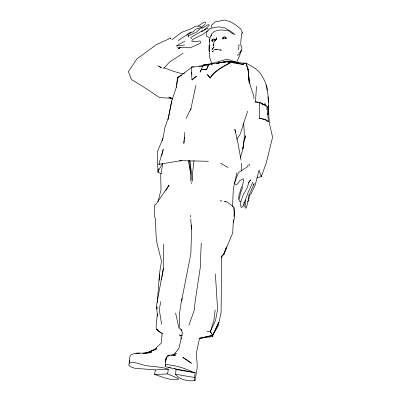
<?xml version="1.0" encoding="UTF-8"?>
<svg xmlns="http://www.w3.org/2000/svg" width="401" height="401" viewBox="0 0 401 401"><rect width="100%" height="100%" fill="white"/><g stroke="black" fill="none" stroke-linecap="round" stroke-linejoin="round"><path stroke-width="0.6" d="M161.979 277.001L163.372 268.384L163.468 244.124M161.322 173.788L157.984 172.32L158.575 168.741M267.006 106.716L268.399 121.483L268.104 121.638L264.966 119.633L259.176 118.265L259.472 118.11L259.688 102.225L254.911 102.014L255.522 101.588L256.465 86.3M201.252 242.881L200.219 268.018L195.112 301.547L194.325 309.838L189.006 325.196M221.613 256.304L223.708 254.304L226.575 246.906L224.234 253.763L221.613 256.304L221.101 312.314L218.365 325.522L212.049 336.589L199.107 338.399M159.277 280.349L159.423 274.114L161.493 261.216L158.385 248.565C155.217 238.735 156.225 228.054 155.202 217.873L154.575 216.746L154.34 205.247L155.804 204.46L169.147 185.036L165.643 190.896M191.533 229.247L191.688 225.001L190.871 253.798L181.593 300.745L182.204 298.349M201.182 69.493L203.357 64.852L208.455 65.152L206.375 69.849L201.182 69.493L200.024 72.16L201.563 69.463M203.342 65.248L203.357 64.852M232.55 206.52L233.327 189.197L236.856 172.726M206.375 69.849L208.455 65.152M243.537 123.017C244.921 134.596 244.515 146.38 240.319 157.438M209.673 40.145L209.588 41.804L209.482 39.168M233.392 219.763L232.71 233.056L223.708 254.304L224.234 253.763L222.349 255.683L221.472 257.953M181.082 339.035L181.167 337.832M156.997 306.514L156.811 309.011L157.413 316.389M157.277 302.775L159.423 274.114M241.016 205.272L240.896 206.871L241.407 207.492L242.931 206.545L248.164 192.305L252.896 182.28M209.758 38.486L208.941 48.436L209.262 51.458L209.753 45.022C208.906 51.268 208.63 58.29 212.294 63.784M249.617 165.658L249.743 164.059M248.841 199.853L248.8 200.39L247.597 201.613M176.555 87.433L176.661 86.23M176.766 85.032L177.437 77.223L181.683 75.027M240.67 43.839L241.452 34.641L242.384 32.591L240.8 29.052L236.104 25.218L230.896 21.91L224.595 20.05L215.006 21.955L211.257 25.549L211.918 27.794M177.588 80.3L177.803 77.884L177.437 77.223M245.753 199.944L245.091 207.708L245.658 208.229L246.61 207.287L248.234 200.124M162.179 332.875L161.257 343.146L154.45 349.441L147.839 352.624L156.941 348.7L149.307 351.998L142.731 353.466M184.836 132.37L183.813 143.433L184.244 140.425M157.332 313.798L156.114 326.615L156.31 329.196L158.946 331.562L161.242 332.564M191.452 183.703L191.583 182.48M191.848 180.039L193.954 160.48M174.169 368.394L176.194 369.547L175.367 374.273C179.889 379.937 188.129 381.406 194.936 380.629L194.42 377.461L195.192 372.699L168.756 367.607L165.287 366.459C166.104 362.619 164.445 357.281 168.926 355.176L175.458 355.266L173.072 355.502M233.377 221.327L233.237 222.52L234.349 218.239L233.893 207.257L227.051 201.949L224.595 201.287L225.527 202.019M233.953 216.55L234.455 212.37L233.893 207.257M240.435 205.352L240.931 201.177M244.545 63.794L244.59 63.398L227.738 61.052L216.62 63.368L227.071 61.283L243.312 64.23L244.59 63.398M165.728 360.514L166.435 357.316L165.728 360.514L165.808 362.203M215.187 309.918L213.793 320.85L210.325 331.762L212.831 335.311L212.049 336.589L218.816 322.234L212.831 335.311L199.477 338.534L196.31 353.391L197.152 363.862L197.127 368.374L194.936 380.629M248.099 164.651L247.863 166.465L239.191 172.124L238.214 173.247L234.349 183.222L234.775 183.879L236.816 184.585L238.77 182.33L239.542 180.781L243.116 178.676L243.422 179.137L243.643 181.072L242.114 186.465L241.392 187.272L239.778 192.881L239.242 193.588L238.545 199.422L239.953 201.783L240.475 201.046M184.42 139.217L184.681 137.413M248.029 199.693L249.136 194.154M155.347 369.897L154.575 374.514C162.295 376.75 170.084 380.755 178.355 379.416L178.661 378.85L176.245 377.587L167.603 373.917L168.345 369.211C158.976 365.787 148.616 367.401 139.262 363.732C136.029 362.715 132.47 361.973 129.177 363.141L128.746 365.336L130.901 366.93L134.851 368.263L155.347 369.897L168.345 369.211M181.458 300.986L179.618 312.685L179.167 328.875L175.588 312.94M157.012 307.778L156.811 309.011L156.661 304.665L163.372 268.384M161.583 279.467L161.778 278.234M203.402 66.225L191.553 66.962L191.643 67.343L177.803 77.884L176.129 87.869L171.773 100.751L168.134 119.147M243.312 64.23L243.247 64.626L227.066 61.684L203.949 65.157L209.412 64.571M162.811 163.683L160.731 175.167L161.001 189.944L157.959 201.748M239.302 199.322L240.425 193.252L242.816 186.886M129.177 363.141L129.744 360.078L129.307 362.319L129.673 357.256L130.671 355.096C136.997 351.391 144.616 354.334 151.463 352.384L143.302 353.446M162.495 140.45L164.936 127.638L168.555 117.097L171.773 100.751M168.094 119.403L168.555 117.097M162.48 140.566L162.886 138.586L157.267 152.044L157.984 172.32M243.557 145.312L242.811 148.901L243.978 141.332L245.547 135.733L244.675 139.924M195.929 85.278L191.006 108.25L186.114 118.485M160.911 301.607L159.187 309.186L161.628 324.249M240.685 51.403L239.773 55.403L236.685 62.275M161.638 156.014L163.237 149.347L158.806 164.335L181.051 160.626M248.645 199.487L249.733 195.147L250.184 194.711M259.116 169.999L255.146 185.227L250.62 194.6M238.109 49.95L238.946 46.972M210.971 36.336L211.512 34.561M213.512 45.102L213.257 45.93L213.292 43.534L216.58 38.336L215.563 40.531L216.52 37.729L215.563 40.531M241.131 200.861L243.437 194.224L246.75 189.016L248.916 182.355L250.61 179.859L248.384 182.871M247.602 111.207L240.299 133.939L236.811 139.342M211.583 40.426L212.314 39.273L213.131 39.032L213.949 39.123L215.177 39.96M240.585 52.441L241.442 50.22L240.635 51.844C242.064 49.784 242.445 46.762 240.77 44.727L239.713 45.173M190.48 110.28L191.172 108.571M210.189 37.368L211.512 34.311M249.527 194.114L254.289 183.658L253.106 184.946M199.071 338.314L212.831 335.311L210.325 331.762L215.593 320.098L217.573 309.517L215.387 273.878M181.307 160.41L180.084 160.631L179.889 161.067L181.006 160.515M238.159 46.401L239.051 44.952M157.994 171.167L162.611 163.583M205.212 23.213L205.663 22.601L205.081 22.115L204.094 22.125L198.179 25.945M165.999 358.243L167.698 356.033L168.926 355.176L167.673 356.489M210.189 77.709C214.791 70.26 223.101 66.782 230.339 62.466L230.364 62.842C222.896 66.661 215.076 70.857 210.279 77.994L207.327 74.561L210.279 77.994M208.59 25.95L209.267 25.133L208.635 24.667L207.312 25.007L201.753 28.491M241.688 33.383L242.384 32.591M163.407 68.661L169.768 61.839L183.162 53.253M173.688 354.715L178.871 348.569L182.46 332.7L180.555 328.705L181.979 330.715M201.357 27.524L202.069 27.118M201.182 28.08L205.127 23.99M211.693 33.97C215.748 28.782 222.936 29.864 228.515 30.752L231.968 33.298L234.926 34.461L230.49 31.173L223.938 27.423L218.139 26.902L209.954 28.506L206.771 32.135L206.635 36.175L210.34 38.27M222.324 38.14L223.969 36.922L224.881 36.852L226.771 38.255L222.319 38.872M200.42 28.416L196.365 32.17L188.535 35.714L188.696 36.691L188.475 35.589M170.074 38.767L171.037 37.965L156.335 44.626L136.866 59.027L128.41 71.609L131.413 79.533L142.104 85.989L159.693 97.633L168.951 98.115L172.55 98.786M171.914 39.784L181.558 32.376L191.573 28.611L195.638 26.18L200.515 26.195M200.866 26.641L201.267 27.062L200.184 27.945L196.295 28.862L192.971 31.95L191.588 32.311L186.691 35.338M203.623 30.205L208.325 26.436M207.512 30.687L203.327 34.03L192.62 39.529L191.949 40.666L191.813 41.198L195.818 41.734L199.623 40.947L200.299 41.233L200.751 42.481L200.375 43.233L190.385 47.809L177.593 47.438M191.873 79.769L196.515 76.165L192.079 80.045L191.252 71.002L191.553 66.962L193.959 67.137M178.796 48.636L180.746 47.173L178.174 48.962M165.222 365.271L166.109 364.599C175.463 365.351 184.806 367.993 193.087 372.424M178.144 40.641L191.137 31.874M175.407 354.319L176.36 353.662L171.162 355.085M256.981 177.949L261.362 176.53L266.324 162.671L272.59 137.262L269.502 123.653L268.214 108.14L268.815 107.739C267.928 97.503 268.665 86.541 262.82 77.573C259.913 70.34 252.495 66.591 245.968 63.122L243.061 63.193M202.811 30.511L190.62 37.584M237.106 55.358L239.673 53.839M214.004 50.05L215.167 49.378M201.497 31.764L206.55 28.857L207.713 28.551L208.194 29.243M184.961 41.108L176.089 46.09L184.645 44.997M177.803 77.884L178.916 77.338M179.282 334.87L180.239 336.008L181.332 335.522M180.239 336.008L182.44 335.096M158.806 164.335L159.944 163.904M184.691 73.017L182.435 73.829L174.826 71.719L163.954 67.749M213.377 40.737L211.563 41.012M167.698 356.033L170.004 355.401M203.939 65.122L212.891 63.223L227.081 59.168L238.45 62.837M238.846 52.927L239.968 52.701M221.573 62.782L227.066 61.684M215.397 49.529L216.926 49.318L219.547 49.945M215.397 49.544L216.921 49.333M190.886 38.606L191.969 38.436M199.332 66.03L203.061 65.604M211.232 64.366L212.445 64.23M154.575 374.514L167.603 373.917M200.961 27.057L201.267 27.062M180.084 160.631L208.46 161.292M139.979 353.311L135.929 353.131M168.756 367.607L170.405 367.687M201.202 69.102L206.395 69.453M206.931 331.231L210.325 331.762M176.194 369.547L195.192 372.699M175.367 374.273L194.42 377.461M230.339 62.466L226.981 61.729L228.67 62.285M259.472 118.11L265.262 119.478L268.399 121.483M171.242 97.719L168.821 97.132L172.761 99.037M220.029 200.55L222.259 201.182M255.522 101.588L258.314 102.531M261.106 103.468L263.893 104.41L268.815 107.739M159.197 66.686L161.448 67.569L157.658 65.739M157.954 330.033L156.31 329.196L162.43 333.963M259.913 102.676L263.592 104.656L259.688 102.225M220.51 163.142L227.963 167.553M265.873 85.177L266.75 85.874L267.041 90.23M267.086 107.192L268.214 108.14M263.893 104.41L265.773 106.054M264.69 103.217L266.344 105.714M259.106 170.841L261.362 176.53L261.231 175.292M218.861 62.902L218.936 63.293M188.28 160.445L190.66 173.317M240.986 160.094L238.304 144.841L234.886 129.262L235.422 132.786M189.944 160.736L192.435 181.227M191.678 72.426L191.863 74.185M266.881 108.721L267.001 109.949M267.292 113.027L267.407 114.255M268.449 110.125L268.825 114.47L268.469 105.393M249.257 83.263L248.018 68.987L245.968 63.122L248.455 70.927L249.292 83.273M253.933 98.486L253.738 96.135L249.262 82.025L248.018 68.987L248.455 70.927L248.535 76.521M190.48 215.197L190.61 217.026M190.741 218.861L191.427 228.63M189.673 160.731L190.931 181.808M268.134 96.922L268.349 102.365M244.059 202.239L244.199 206.47M241.327 163.152L241.457 171.102M214.049 39.062A1.464 0.857 -41.7 0 1 214.099 40.737M213.177 41.328A1.464 0.857 -41.7 0 1 212.154 40.817A1.464 0.857 -41.7 0 1 213.121 39.353M224.575 37.138A1.469 1.053 -20.2 0 1 225.618 38.586M223.247 39.092A1.469 1.053 -20.2 0 1 223.522 37.524M212.756 48.416L212.039 49.579L214.044 46.882L212.756 48.416M212.55 51.428L212.269 51.624L213.548 50.892L212.55 51.428M221.282 50.1L219.979 50L221.282 50.1M191.407 363.181L182.851 357.406L191.407 363.181M213.342 45.689L213.142 44.797L213.342 45.689"/></g></svg>
